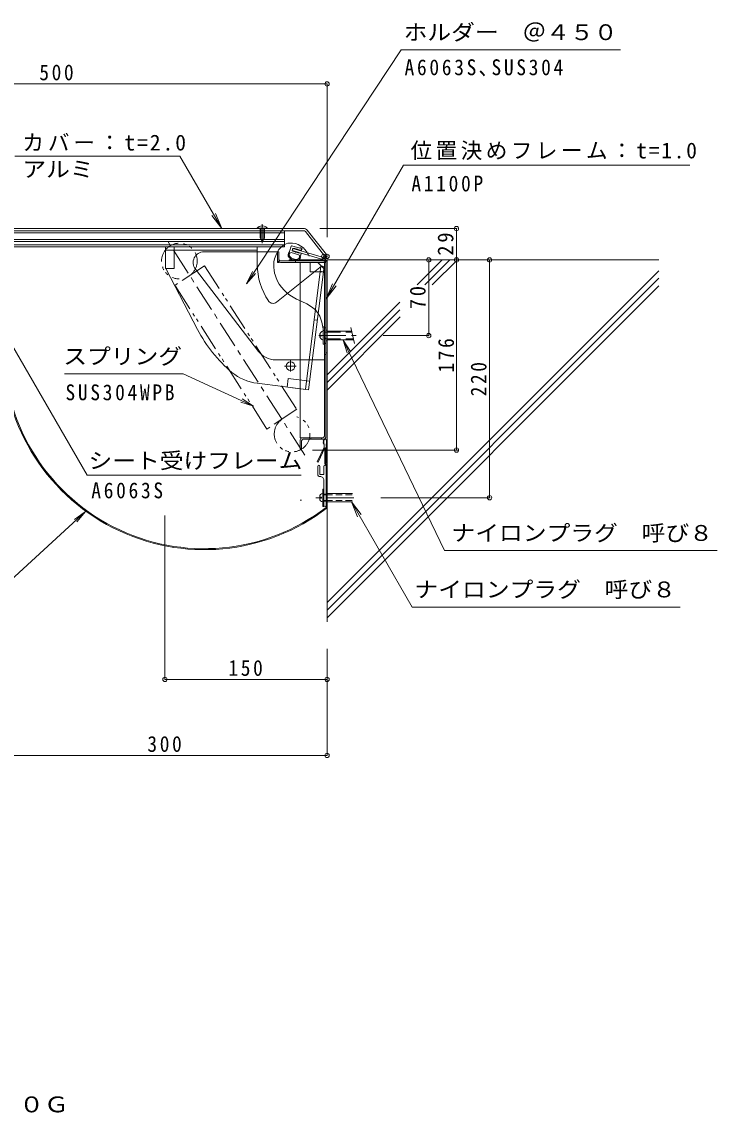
# Model space of a CAD drawing. Units: millimetres, scale not verified. Extents: x -599 to 627, y -675 to 352.
# Drawn here: x -17 to 627, y -675 to 336 of the extents above; entities that cross this region are included whole.
import ezdxf
from ezdxf.enums import TextEntityAlignment as Align

# ---------------------------------------------------------------- set-up
doc = ezdxf.new("R2010")
doc.units = ezdxf.units.MM
doc.header["$LTSCALE"] = 5
doc.header["$PDMODE"] = 32
doc.header["$PDSIZE"] = 4
for name, pattern in [('CHAIN1', [8, 5, -1, 1, -1]), ('CHAIN2', [12, 9, -1, 1, -1]), ('DASHED1', [1.8, 1.2, -0.6]), ('DASHED2', [3, 2, -1]), ('DASHED3', [4, 3, -1]), ('DOUBLE_CHAIN1', [8.8, 5, -1, 0.6, -0.6, 0.6, -1])]:
    doc.linetypes.add(name, pattern=pattern)
for name, color, linetype, lineweight in [('A-0', 2, 'Continuous', 9), ('A-1', 2, 'Continuous', 9), ('A-3', 4, 'Continuous', 9), ('A-4', 7, 'Continuous', 9), ('A-5', 7, 'Continuous', 9), ('A-6', 6, 'Continuous', 5), ('A-D', 2, 'Continuous', 9), ('A-E', 4, 'Continuous', 9), ('A-F', 2, 'Continuous', 9)]:
    doc.layers.add(name, color=color, linetype=linetype, lineweight=lineweight)
doc.layers.add('F-5_F-5ﾚｲﾔ', color=2, linetype='Continuous')
doc.styles.add('ＭＳ ゴシック', font='')
doc.styles.get('ＭＳ ゴシック').set_extended_font_data('MS Gothic')

msp = doc.modelspace()

# ---------------------------------------------------------------- linework, layer by layer
at = {"layer": 'A-0'}
msp.add_line((265.882, 113.567), (265.882, 3.991), dxfattribs=at)
at = {"layer": 'A-1'}
for p, q in [((226.382, 127.567), (226.382, 142.567)), ((226.382, 140.567), (-193.618, 140.567)), ((226.382, 134.567), (-193.618, 134.567)), ((226.382, 132.567), (-193.618, 132.567)), ((226.461, 129.567), (-193.618, 129.567)), ((226.382, 127.567), (-193.618, 127.567))]:
    msp.add_line(p, q, dxfattribs=at)
at = {"layer": 'A-1', "color": 5, "lineweight": 5}
for p, q in [((222.882, 114.567), (264.882, 114.567)), ((264.882, 111.567), (264.882, -47.433))]:
    msp.add_line(p, q, dxfattribs=at)
at = {"layer": 'A-1', "color": 6, "lineweight": 5}
for p, q in [((263.882, 115.567), (233.882, 115.567)), ((264.882, 114.567), (264.882, 26.767))]:
    msp.add_line(p, q, dxfattribs=at)
at = {"layer": 'A-3'}
for p, q in [((263.92, -50.131), (263.133, -50.919)), ((264.345, -50.131), (265.132, -50.919)), ((263.133, -54.543), (263.133, -57.543)), ((265.084, -72.313), (264.582, -58.134)), ((264.582, -72.334), (264.582, -58.134)), ((265.132, -54.543), (265.132, -56.637)), ((265.38, -57.896), (265.132, -56.637)), ((265.882, -72.313), (265.38, -57.896)), ((263.683, -72.334), (263.667, -72.264)), ((263.71, -72.452), (263.683, -72.334)), ((263.74, -72.57), (263.71, -72.452)), ((263.772, -72.687), (263.74, -72.57)), ((263.808, -72.802), (263.772, -72.687)), ((263.848, -72.914), (263.808, -72.802)), ((263.874, -72.978), (263.848, -72.914)), ((263.942, -73.121), (263.874, -72.978)), ((264.083, -73.357), (263.942, -73.121)), ((264.249, -73.579), (264.083, -73.357)), ((264.435, -73.79), (264.249, -73.579)), ((264.635, -73.994), (264.435, -73.79)), ((264.598, -72.403), (264.582, -72.334)), ((264.626, -72.521), (264.598, -72.403)), ((264.655, -72.639), (264.626, -72.521)), ((264.843, -74.194), (264.635, -73.994)), ((264.687, -72.756), (264.655, -72.639)), ((264.723, -72.871), (264.687, -72.756)), ((264.763, -72.983), (264.723, -72.871)), ((264.789, -73.047), (264.763, -72.983)), ((264.857, -73.19), (264.789, -73.047)), ((264.966, -74.309), (264.843, -74.194)), ((264.998, -73.426), (264.857, -73.19)), ((264.966, -74.309), (264.966, -113.526)), ((265.165, -73.648), (264.998, -73.426)), ((265.084, -72.313), (265.882, -72.313)), ((265.35, -73.859), (265.165, -73.648)), ((265.55, -74.063), (265.35, -73.859)), ((265.759, -74.263), (265.55, -74.063)), ((265.882, -74.378), (265.759, -74.263)), ((265.882, -113.971), (265.882, -74.378))]:
    msp.add_line(p, q, dxfattribs=at)
for points in [[(263.133, -57.543), (256.808, -71.145), (257.533, -71.482)], [(263.683, -72.334), (263.683, -58.258), (257.533, -71.482)], [(263.133, -50.919), (263.038, -51.027), (262.881, -51.216), (262.733, -51.41), (262.603, -51.614), (262.539, -51.738), (262.513, -51.793), (262.474, -51.889), (262.437, -51.986), (262.402, -52.085), (262.382, -52.143)], [(263.133, -52.043), (263.023, -52.183), (262.838, -52.427), (262.67, -52.679), (262.531, -52.943), (262.466, -53.104), (262.453, -53.143), (262.432, -53.213), (262.412, -53.282), (262.393, -53.352), (262.382, -53.393)], [(263.133, -53.293), (263.023, -53.433), (262.838, -53.677), (262.67, -53.929), (262.531, -54.193), (262.466, -54.354), (262.453, -54.394), (262.432, -54.463), (262.412, -54.532), (262.393, -54.602), (262.382, -54.643)], [(265.132, -50.919), (265.226, -51.027), (265.385, -51.216), (265.532, -51.41), (265.662, -51.614), (265.727, -51.738), (265.752, -51.793), (265.791, -51.889), (265.829, -51.986), (265.863, -52.085)], [(265.132, -52.043), (265.243, -52.183), (265.428, -52.427), (265.595, -52.679), (265.735, -52.943), (265.799, -53.104), (265.812, -53.143), (265.834, -53.213), (265.853, -53.282), (265.873, -53.352)], [(265.132, -53.293), (265.243, -53.433), (265.428, -53.677), (265.595, -53.929), (265.735, -54.193), (265.799, -54.354), (265.812, -54.394), (265.834, -54.463), (265.853, -54.532), (265.882, -54.642)]]:
    msp.add_lwpolyline(points, dxfattribs=at)
for centre, radius, start, end in [((152.331, 33.963), 186.49, 178.5787, 307.50912), ((152.331, 33.963), 185.59, 178.5787, 307.37263), ((264.132, -50.343), 0.3, 45, 135), ((263.126, -54.854), 2.811, 89.86011, 105.33086), ((263.126, -56.104), 2.811, 89.86011, 105.33086), ((263.126, -57.354), 2.811, 89.86011, 105.33086), ((265.139, -54.854), 2.811, 74.66914, 90.13989), ((265.139, -56.104), 2.811, 74.66914, 90.13989), ((265.139, -57.354), 2.811, 74.66914, 90.13989)]:
    msp.add_arc(centre, radius, start, end, dxfattribs=at)
at = {"layer": 'A-4'}
for p, q in [((537.549, 309.892), (334.352, 309.892)), ((265.882, 278.382), (-234.118, 278.382)), ((265.882, 278.382), (265.882, 136.661)), ((129.788, 211.652), (-22.9, 211.652)), ((265.204, 79.663), (336.551, 203.24)), ((601.481, 203.24), (336.551, 203.24)), ((168.439, 144.706), (162.699, 158.564)), ((385.66, 144.567), (259.096, 144.567)), ((385.66, 144.567), (385.66, 115.567)), ((116.352, 124.567), (201.367, 124.567)), ((201.367, 124.567), (201.367, 127.567)), ((201.367, 124.567), (201.367, 111.177)), ((359.925, 115.567), (359.925, 45.567)), ((416.288, 115.567), (384.925, 115.567)), ((385.66, 115.567), (385.66, -60.433)), ((416.288, 115.567), (416.288, -104.433)), ((116.917, 107.091), (146.069, 51.123)), ((218.953, 76.429), (260.606, 109.757)), ((262.262, 104.544), (259.548, 105.023)), ((263.13, 109.468), (260.172, 109.99)), ((260.606, 109.757), (263.127, 109.44)), ((265.204, 79.663), (270.944, 93.521)), ((265.204, 79.663), (274.335, 91.563)), ((253.915, 60.205), (256.891, 59.83)), ((43.933, -83.544), (-30.58, 45.517)), ((359.925, 45.567), (317.757, 45.567)), ((132.594, 10.04), (22.948, 10.04)), ((248.795, -4.584), (201.17, 1.402)), ((387.16, -60.433), (252.382, -60.433)), ((241.865, -83.544), (43.933, -83.544)), ((288.466, -108.233), (294.206, -122.092)), ((416.288, -104.433), (315.507, -104.433)), ((115.882, -272.599), (115.882, -120.935)), ((626.852, -153.362), (374.537, -153.362)), ((592.626, -205.639), (344.703, -205.639)), ((265.882, -342.922), (265.882, -244.38)), ((115.882, -272.599), (265.882, -272.599)), ((265.882, -342.922), (-34.102, -342.922))]:
    msp.add_line(p, q, dxfattribs=at)
at = {"layer": 'A-4', "color": 3}
for p, q in [((-211.873, 144.567), (244.254, 144.567)), ((245.819, 141.812), (263.665, 119.377)), ((124.352, 127.567), (124.352, 107.567)), ((151.978, 123.067), (219.882, 123.067)), ((219.882, 123.067), (219.882, 113.067)), ((233.657, 124.283), (234.248, 126.279)), ((262.598, 117.796), (234.225, 126.2)), ((221.632, 113.067), (219.882, 113.067)), ((236.632, 114.567), (221.632, 114.567)), ((221.632, 114.567), (221.632, 113.067)), ((236.632, 114.567), (236.632, 113.067)), ((257.382, 113.067), (236.632, 113.067)), ((263.382, 107.067), (257.382, 113.067)), ((144.042, 106.982), (202.378, 30.898)), ((263.382, 107.067), (263.382, 43.067)), ((263.382, 52.817), (264.882, 52.817)), ((264.882, 43.067), (263.382, 43.067)), ((263.382, 38.317), (264.882, 38.317)), ((218.25, 23.067), (263.382, 23.067)), ((263.382, 23.067), (263.382, 28.067)), ((228.951, -2.09), (229.949, 5.847)), ((229.949, 5.847), (249.793, 3.353)), ((250.042, 5.338), (248.795, -4.584)), ((248.795, -4.584), (233.912, -2.714))]:
    msp.add_line(p, q, dxfattribs=at)
at = {"layer": 'A-4', "linetype": 'DASHED1'}
msp.add_line((116.352, 124.567), (201.367, 124.567), dxfattribs=at)
at = {"layer": 'A-4', "color": 5, "lineweight": 5}
for p, q in [((219.882, 123.067), (219.882, 116.067)), ((221.382, 123.067), (219.882, 123.067)), ((221.382, 123.067), (221.382, 116.067)), ((263.382, 113.067), (222.882, 113.067)), ((240.882, 113.067), (240.882, -48.933)), ((250.382, 113.067), (250.382, 104.567)), ((263.382, -47.433), (263.382, 113.067)), ((263.382, 104.567), (250.382, 104.567)), ((264.882, 52.567), (263.382, 52.567)), ((264.882, 38.567), (263.382, 38.567)), ((240.882, -48.933), (261.882, -48.933)), ((243.882, -50.433), (261.882, -50.433)), ((240.882, -51.933), (240.882, -60.433)), ((242.382, -51.933), (242.382, -60.433)), ((240.882, -106.655), (242.382, -106.655))]:
    msp.add_line(p, q, dxfattribs=at)
at = {"layer": 'A-4', "color": 6, "lineweight": 5}
for p, q in [((261.882, 115.567), (230.882, 115.567)), ((230.882, 115.567), (230.882, 114.567)), ((263.882, 114.567), (233.882, 114.567)), ((264.882, 29.567), (265.882, 29.567))]:
    msp.add_line(p, q, dxfattribs=at)
at = {"layer": 'A-4', "linetype": 'CHAIN2'}
for p, q in [((232.159, 22.469), (232.159, 12.229)), ((237.148, 17.292), (226.555, 17.292))]:
    msp.add_line(p, q, dxfattribs=at)
at = {"layer": 'A-4'}
for points in [[(129.788, 211.652), (168.439, 144.706), (159.308, 156.606)], [(262.582, 49.866), (262.247, 51.679), (261.637, 54.777), (260.938, 57.8), (260.093, 60.699), (259.046, 63.426), (257.742, 65.932), (256.844, 67.266), (255.076, 69.303), (251.384, 72.283), (247.092, 74.794), (242.446, 77.075), (237.691, 79.36), (233.074, 81.889), (230.556, 83.561), (228.845, 84.888), (226.122, 87.411), (223.698, 90.198), (221.592, 93.216), (219.819, 96.427), (218.396, 99.797), (217.738, 101.811), (217.337, 103.304), (216.817, 105.914), (216.53, 108.559), (216.498, 111.225), (216.742, 113.898), (217.281, 116.565), (217.738, 118.105), (218.351, 119.748), (219.692, 122.496), (221.368, 125.045), (223.352, 127.29), (225.614, 129.123), (228.126, 130.439), (229.687, 130.923), (231.203, 131.172), (233.903, 131.161), (236.628, 130.643), (239.282, 129.673)], [(239.282, 129.673), (241.767, 128.31), (243.985, 126.61), (245.112, 125.492), (245.597, 124.935), (246.367, 123.936), (247.068, 122.896), (247.715, 121.824), (248.323, 120.729), (248.907, 119.62), (249.24, 118.974)], [(344.703, -205.639), (288.466, -108.233), (297.597, -120.134)]]:
    msp.add_lwpolyline(points, dxfattribs=at)
at = {"layer": 'A-4', "color": 3}
for points in [[(116.352, 107.567), (116.352, 127.567), (126.352, 127.567)], [(264.882, 43.067), (264.882, 28.067), (263.382, 28.067)]]:
    msp.add_lwpolyline(points, dxfattribs=at)
at = {"layer": 'A-4'}
msp.add_circle((232.159, 17.292), 4, dxfattribs=at)
for centre, radius, start, end in [((244.254, 140.567), 4, 38.5, 90), ((244.254, 140.567), 2, 38.5, 90), ((261.367, 111.177), 60, 180, 214.11108), ((121.352, 109.401), 5, 180, 207.51349), ((215.829, 80.333), 5, 214.11108, 308.66471), ((261.367, 111.177), 130, 207.51349, 230.04277), ((206.778, 46.022), 45, 230.04277, 262.83614)]:
    msp.add_arc(centre, radius, start, end, dxfattribs=at)
at = {"layer": 'A-4', "color": 3}
for centre, radius, start, end in [((244.254, 140.567), 4, 38.5, 90), ((244.254, 140.567), 2, 38.5, 90), ((151.978, 113.067), 10, 90, 217.47821), ((262.882, 118.755), 1, 253.5, 38.5), ((218.25, 43.067), 20, 217.47821, 270)]:
    msp.add_arc(centre, radius, start, end, dxfattribs=at)
at = {"layer": 'A-4', "color": 5, "lineweight": 5}
for centre, radius, start, end in [((222.882, 116.067), 3, 180, 270), ((222.882, 116.067), 1.5, 180, 270), ((261.882, 111.567), 3, 0, 90), ((243.882, -51.933), 3, 90, 180), ((243.882, -51.933), 1.5, 90, 180), ((261.882, -47.433), 1.5, 270, 0), ((261.882, -47.433), 3, 270, 0)]:
    msp.add_arc(centre, radius, start, end, dxfattribs=at)
at = {"layer": 'A-4', "color": 6, "lineweight": 5}
for radius in [2, 1]:
    msp.add_arc((263.882, 113.567), radius, 0, 90, dxfattribs=at)
at = {"layer": 'A-4'}
for p in [(265.882, 278.382), (385.66, 144.567), (265.882, 118.755), (359.925, 115.567), (385.66, 115.567), (416.288, 115.567), (359.925, 45.567), (385.66, -60.433), (416.288, -104.433), (115.882, -272.599), (265.882, -272.599), (265.882, -342.922)]:
    msp.add_point(p, dxfattribs=at)
at = {"layer": 'A-4', "color": 3}
msp.add_point((265.898, 118.755), dxfattribs=at)
at = {"layer": 'A-5', "color": 3}
for p, q in [((247.384, 143.057), (265.23, 120.622)), ((262.03, 115.878), (233.657, 124.283))]:
    msp.add_line(p, q, dxfattribs=at)
at = {"layer": 'A-5', "linetype": 'CHAIN1'}
msp.add_line((245.321, -64.945), (118.239, 133.165), dxfattribs=at)
at = {"layer": 'A-5', "linetype": 'DOUBLE_CHAIN1'}
for q in [(125.089, 91.93), (237.791, -22.65)]:
    msp.add_line((152.584, 110.18), q, dxfattribs=at)
at = {"layer": 'A-5'}
for p, q in [((191.332, 93.518), (199.527, 102.957)), ((280.652, 41.346), (287.505, 30.891)), ((280.652, 41.346), (284.565, 29.474)), ((280.652, 41.346), (374.537, -153.362)), ((197.918, -19.647), (187.31, -13.034)), ((42.336, -117.287), (32.098, -124.458))]:
    msp.add_line(p, q, dxfattribs=at)
for points in [[(334.352, 309.892), (191.332, 93.518), (196.804, 104.757)], [(132.594, 10.04), (197.918, -19.647), (185.96, -16.005)], [(-54.056, -205.639), (42.336, -117.287), (34.303, -126.863)]]:
    msp.add_lwpolyline(points, dxfattribs=at)
at = {"layer": 'A-5', "linetype": 'DOUBLE_CHAIN1'}
msp.add_lwpolyline([(237.791, -22.65), (210.297, -40.9), (125.089, 91.93)], dxfattribs=at)
for centre, start, end in [((129.251, 114.486), 301.63453, 269.16991), ((233.521, -45.53), 123.57518, 74.135)]:
    msp.add_arc(centre, 16.5, start, end, dxfattribs=at)
at = {"layer": 'A-5', "color": 3}
msp.add_arc((262.882, 118.755), 3, 253.5, 38.5, dxfattribs=at)
at = {"layer": 'A-6'}
for p, q in [((265.882, -219.38), (265.882, 115.567)), ((572.76, 115.567), (265.898, 115.567)), ((349.137, 92.401), (372.303, 115.567)), ((356.208, 92.401), (379.374, 115.567)), ((363.279, 92.401), (386.445, 115.567)), ((265.882, -201.298), (572.76, 105.579)), ((265.882, -208.369), (572.76, 98.508)), ((265.882, -215.44), (572.76, 91.437)), ((265.882, 9.146), (333.24, 76.504)), ((265.882, 2.075), (333.24, 69.432)), ((265.882, -4.996), (333.667, 62.789))]:
    msp.add_line(p, q, dxfattribs=at)
msp.add_point((262.882, 118.755), dxfattribs=at)
at = {"layer": 'A-D'}
for p, q in [((-40.914, 142.567), (222.252, 142.567)), ((226.382, 132.567), (213.883, 132.567))]:
    msp.add_line(p, q, dxfattribs=at)
at = {"layer": 'A-E', "color": 3}
msp.add_line((-212.184, 142.567), (244.254, 142.567), dxfattribs=at)
at = {"layer": 'A-E', "color": 2}
for p, q in [((201.182, 144.855), (201.182, 144.567)), ((201.182, 144.855), (210.582, 144.855)), ((201.182, 144.567), (210.582, 144.567)), ((203.882, 144.567), (203.882, 136.031)), ((204.482, 144.567), (204.482, 134.992)), ((205.382, 147.046), (205.382, 146.646)), ((205.382, 146.646), (206.382, 146.646)), ((206.382, 147.046), (206.382, 146.646)), ((207.282, 144.567), (207.282, 134.992)), ((207.882, 144.567), (207.882, 141.534)), ((207.882, 141.534), (207.882, 136.031)), ((210.582, 144.855), (210.582, 144.567)), ((205.882, 132.567), (203.882, 136.031)), ((205.882, 132.567), (207.882, 136.031))]:
    msp.add_line(p, q, dxfattribs=at)
at = {"layer": 'A-E', "color": 2, "linetype": 'CHAIN1'}
msp.add_line((205.882, 148.473), (205.882, 130.946), dxfattribs=at)
at = {"layer": 'A-E'}
for p, q in [((231.172, 123.434), (232.827, 128.241)), ((232.593, 122.499), (239.714, 120.21)), ((240.625, 126.357), (233.442, 128.578)), ((234.068, 125.701), (233.579, 124.282)), ((234.735, 123.386), (233.579, 124.282)), ((235.827, 126.271), (234.366, 126.199)), ((234.735, 123.386), (234.914, 123.853)), ((236.07, 122.957), (234.914, 123.853)), ((235.827, 126.271), (235.706, 125.785)), ((237.166, 125.856), (235.706, 125.785)), ((236.07, 122.957), (236.249, 123.424)), ((237.404, 122.527), (236.249, 123.424)), ((237.166, 125.856), (237.045, 125.371)), ((238.506, 125.442), (237.045, 125.371)), ((237.404, 122.527), (237.584, 122.995)), ((238.739, 122.098), (237.584, 122.995)), ((238.506, 125.442), (238.385, 124.956)), ((239.846, 125.028), (238.385, 124.956)), ((238.739, 122.098), (238.919, 122.566)), ((240.074, 121.669), (238.919, 122.566)), ((239.846, 125.028), (239.724, 124.542)), ((241.185, 124.614), (239.724, 124.542)), ((240.254, 122.137), (240.074, 121.669)), ((240.864, 126.673), (240.625, 126.357)), ((241.185, 124.614), (241.6, 124.334)), ((241.542, 126.785), (242.811, 125.93)), ((242.811, 125.93), (241.6, 124.334))]:
    msp.add_line(p, q, dxfattribs=at)
msp.add_lwpolyline([(241.612, 120.095), (242.161, 121.524), (240.254, 122.137)], dxfattribs=at)
at = {"layer": 'A-E', "color": 2}
for start, end in [(94.70192, 140.39801), (39.60199, 85.29854)]:
    msp.add_arc((205.882, 140.967), 6.1, start, end, dxfattribs=at)
at = {"layer": 'A-E'}
for centre, start, end in [((231.645, 123.271), 161, 218.34935), ((233.294, 128.1), 72.82011, 166), ((241.263, 126.371), 56, 142.82239), ((241.146, 120.274), 266.80858, 339)]:
    msp.add_arc(centre, 0.5, start, end, dxfattribs=at)
for major_axis, ratio, start_param, end_param in [((-5.695, 1.961), 0.6759, 5.77751626, 9.98741255), ((-4.75, 1.636), 0.6113, 5.58620516, 10.18912916)]:
    msp.add_ellipse((235.593, 119.381), major_axis=major_axis, ratio=ratio, start_param=start_param, end_param=end_param, dxfattribs=at)
at = {"layer": 'A-F', "color": 5, "lineweight": 5}
for p, q in [((265.882, 111.567), (265.882, 30.567)), ((259.844, -104.07), (259.673, -103.899))]:
    msp.add_line(p, q, dxfattribs=at)
at = {"layer": 'A-F', "color": 3}
msp.add_line((124.352, 107.567), (116.352, 107.567), dxfattribs=at)
at = {"layer": 'A-F', "color": 7}
for p, q in [((245.819, -4.21), (260.154, 109.842)), ((248.795, -4.584), (263.13, 109.468)), ((265.882, 50.567), (264.882, 50.567)), ((264.882, 40.567), (265.882, 40.567))]:
    msp.add_line(p, q, dxfattribs=at)
at = {"layer": 'A-F'}
for p, q in [((262.382, 53.567), (263.382, 53.567)), ((262.382, 37.567), (262.382, 53.567)), ((287.832, 53.067), (291.416, 38.067)), ((259.082, 46.067), (260.582, 46.067)), ((260.582, 45.067), (259.082, 45.067)), ((260.582, 46.067), (260.582, 45.067)), ((265.882, 49.567), (288.669, 49.567)), ((265.882, 41.567), (290.58, 41.567)), ((262.382, 37.567), (263.382, 37.567)), ((257.232, -82.939), (257.232, -75.433)), ((259.232, -82.933), (259.232, -75.433)), ((262.982, -75.433), (262.982, -82.933)), ((264.982, -111.433), (264.982, -75.433)), ((259.232, -82.933), (262.982, -82.933)), ((262.982, -112.433), (262.982, -88.433)), ((261.982, -96.433), (262.982, -96.433)), ((261.982, -96.433), (261.982, -112.433)), ((264.982, -100.633), (289.546, -100.633)), ((259.082, -103.533), (259.082, -105.333)), ((261.982, -101.183), (262.982, -101.183)), ((264.982, -101.883), (261.982, -101.883)), ((264.982, -106.983), (261.982, -106.983)), ((261.982, -107.683), (262.982, -107.683)), ((261.982, -107.683), (262.982, -107.683)), ((262.982, -107.683), (264.982, -107.683)), ((289.546, -108.233), (264.982, -108.233)), ((261.982, -112.433), (262.982, -112.433))]:
    msp.add_line(p, q, dxfattribs=at)
at = {"layer": 'A-F', "linetype": 'CHAIN1'}
for p, q in [((258.382, 45.567), (292.757, 45.567)), ((290.507, -104.433), (250.981, -104.433))]:
    msp.add_line(p, q, dxfattribs=at)
at = {"layer": 'A-F', "linetype": 'DASHED3'}
for p, q in [((263.382, 48.567), (288.908, 48.567)), ((263.382, 42.567), (290.341, 42.567))]:
    msp.add_line(p, q, dxfattribs=at)
at = {"layer": 'A-F', "color": 5, "linetype": 'DASHED2', "lineweight": 5}
for p, q in [((250.882, -50.433), (250.882, -48.933)), ((260.882, -50.433), (260.882, -48.933))]:
    msp.add_line(p, q, dxfattribs=at)
at = {"layer": 'A-F', "linetype": 'DASHED1'}
for p, q in [((259.566, -103.938), (260.717, -103.938)), ((259.566, -104.929), (260.717, -104.929)), ((260.717, -104.929), (260.717, -103.938)), ((264.982, -101.883), (290.114, -101.883)), ((264.982, -106.983), (290.114, -106.983))]:
    msp.add_line(p, q, dxfattribs=at)
at = {"layer": 'A-F'}
msp.add_lwpolyline([(261.982, -101.183), (262.982, -101.183), (264.982, -101.183)], dxfattribs=at)
for centre, radius, start, end in [((263.532, 45.567), 4.45, 104.97665, 255.02327), ((258.232, -75.433), 1, 0, 180), ((263.982, -75.433), 1, 0, 180), ((259.232, -82.939), 2, 180, 272.60698), ((259.482, -88.433), 3.5, 0, 92.60692), ((261.982, -103.533), 2.9, 90, 180), ((261.982, -105.333), 2.9, 180, 270), ((263.982, -111.433), 1, 180.70776, 360)]:
    msp.add_arc(centre, radius, start, end, dxfattribs=at)
at = {"layer": 'A-F', "linetype": 'DASHED1'}
for centre, start, end in [((259.566, -103.438), 165.58551, 270), ((259.566, -105.429), 90, 194.41449)]:
    msp.add_arc(centre, 0.5, start, end, dxfattribs=at)

# ---------------------------------------------------------------- texts
at = {"layer": 'A-4', "color": 2, "style": 'ＭＳ ゴシック', "width": 1.1}
for s, p in [('ホルダー\u3000＠４５０', (336.706, 314.466)), ('アルミ', (-16.055, 187.784)), ('スプリング', (21.751, 14.614)), ('シート受けフレーム', (45.088, -81.871)), ('ナイロンプラグ\u3000呼び８', (381.009, -148.788)), ('ナイロンプラグ\u3000呼び８', (346.783, -201.065))]:
    msp.add_text(s, height=14.66, dxfattribs=at).set_placement(p, align=Align.BOTTOM_LEFT)
at = {"layer": 'A-4', "color": 2, "char_height": 14.66, "attachment_point": 7, "style": 'ＭＳ ゴシック'}
for s, insert in [('\\T1.27;\\W0.9;500', (-0.368, 281.507)), ('\\T1.28;\\W0.9;A6063S､SUS304', (337.592, 285.319)), ('\\T1.18;カバー：t=2.0', (-16.055, 216.226)), ('\\T1.16;位置決めフレーム：t=1.0', (343.138, 207.814)), ('\\T1.28;\\W0.9;A1100P', (343.911, 178.667)), ('\\T1.28;\\W0.9;SUS304WPB', (23.842, -14.533)), ('\\T1.28;\\W0.9;A6063S', (47.738, -105.231)), ('\\T1.27;\\W0.9;150', (174.632, -269.475)), ('\\T1.27;\\W0.9;300', (99.64, -339.798))]:
    msp.add_mtext(s, dxfattribs=dict(at, insert=insert))
at = {"layer": 'A-4', "color": 2, "char_height": 14.66, "attachment_point": 7, "rotation": 90, "style": 'ＭＳ ゴシック'}
for s, insert in [('\\T1.27;\\W0.95;29', (383.004, 119.442)), ('\\T1.27;\\W0.95;70', (357.269, 69.942)), ('\\T1.27;\\W0.9;176', (383.504, 11.317)), ('\\T1.27;\\W0.9;220', (413.631, -10.683))]:
    msp.add_mtext(s, dxfattribs=dict(at, insert=insert))
at = {"layer": 'F-5_F-5ﾚｲﾔ', "style": 'ＭＳ ゴシック', "width": 1.15}
msp.add_text('外壁-外壁用\u3000ＷＡＸ２２－３００Ｇ', height=14.66, dxfattribs=at).set_placement((-352.437, -677.437), align=Align.BOTTOM_LEFT)

doc.saveas('drawing.dxf')
